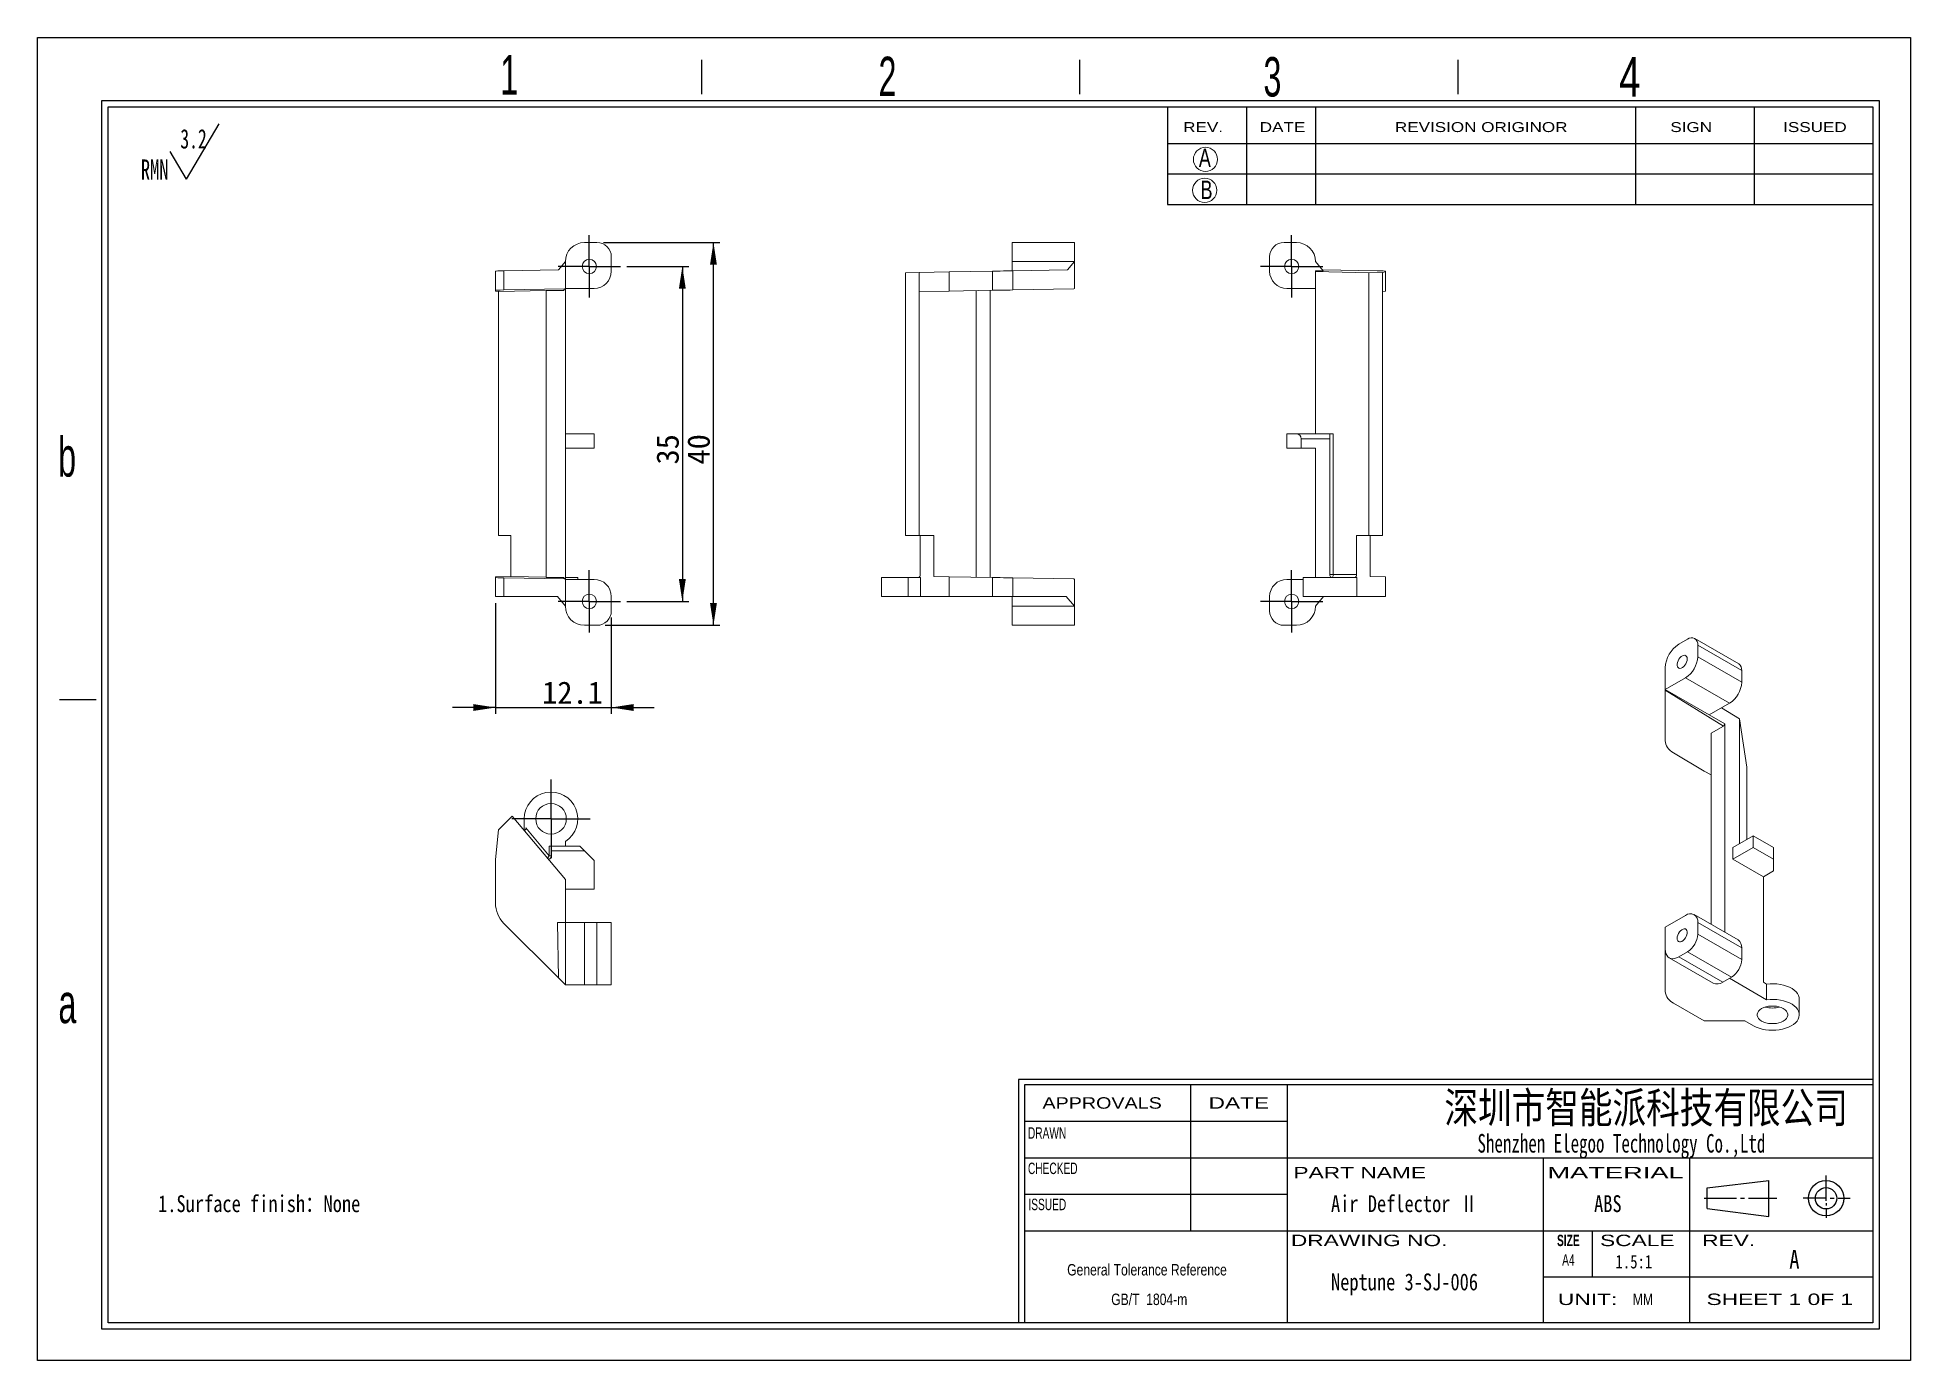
# Model space of a CAD drawing. Header units: millimetres. Extents: x 1 to 197, y 1 to 139.
import ezdxf

# ---------------------------------------------------------------- set-up
doc = ezdxf.new("R2010")
doc.units = ezdxf.units.MM
doc.header["$LTSCALE"] = 0.666667
doc.layers.add('SLD-0', color=179, linetype='Continuous')
doc.styles.add('SLDTEXTSTYLE0', font='SIMSUN.TTC', dxfattribs={"width": 0.67})
doc.styles.add('SLDTEXTSTYLE1', font='SIMSUN.TTC', dxfattribs={"width": 0.8})
doc.styles.add('SLDTEXTSTYLE10', font='ARIAL.TTF', dxfattribs={"width": 1.422})
doc.styles.add('SLDTEXTSTYLE11', font='ARIAL.TTF', dxfattribs={"width": 0.7584})
doc.styles.add('SLDTEXTSTYLE12', font='ARIAL.TTF', dxfattribs={"width": 1.2324})
doc.styles.add('SLDTEXTSTYLE13', font='ARIAL.TTF', dxfattribs={"width": 1.7064})
doc.styles.add('SLDTEXTSTYLE14', font='SIMKAI.TTF', dxfattribs={"width": 0.67})
doc.styles.add('SLDTEXTSTYLE15', font='SIMSUN.TTC')
doc.styles.add('SLDTEXTSTYLE2', font='SIMFANG.TTF', dxfattribs={"width": 0.8})
doc.styles.add('SLDTEXTSTYLE3', font='SIMSUN.TTC', dxfattribs={"width": 0.8})
doc.styles.add('SLDTEXTSTYLE4', font='SIMSUN.TTC', dxfattribs={"width": 0.8, "bigfont": 'bigfont'})
doc.styles.add('SLDTEXTSTYLE5', font='SIMSUN.TTC', dxfattribs={"width": 0.8, "bigfont": 'bigfont'})
doc.styles.add('SLDTEXTSTYLE6', font='ARIAL.TTF', dxfattribs={"width": 0.63516})
doc.styles.add('SLDTEXTSTYLE7', font='GOTHIC.TTF', dxfattribs={"width": 0.7304})
doc.styles.add('SLDTEXTSTYLE8', font='GOTHIC.TTF', dxfattribs={"width": 0.61171})
doc.styles.add('SLDTEXTSTYLE9', font='ARIALBD.TTF', dxfattribs={"width": 0.63516})
doc.dimstyles.new('SLDDIMSTYLE0', dxfattribs={"dimtxt": 2.333333, "dimasz": 2.333333, "dimexe": 0, "dimexo": 0.0625, "dimgap": 0.583333, "dimtad": 2, "dimrnd": 1e-09, "dimzin": 12, "dimdsep": 46, "dimtxsty": 'SLDTEXTSTYLE0', "dimsah": 1, "dimcen": 0.09, "dimadec": 0, "dimazin": 3, "dimtfac": 1, "dimtofl": 0, "dimtmove": 0, "dimatfit": 3, "dimfxl": 0, "dimfrac": 2, "dimtolj": 1, "dimtzin": 12, "dimarcsym": 0})
doc.dimstyles.new('SLDDIMSTYLE1', dxfattribs={"dimtxt": 2.333333, "dimasz": 2.333333, "dimexe": 0, "dimexo": 0.0625, "dimgap": 0.583333, "dimtad": 2, "dimrnd": 1e-09, "dimzin": 12, "dimdsep": 46, "dimtxsty": 'SLDTEXTSTYLE0', "dimsah": 1, "dimcen": 0.09, "dimadec": 0, "dimazin": 3, "dimtfac": 1, "dimtmove": 0, "dimatfit": 0, "dimfxl": 0, "dimfrac": 2, "dimtolj": 1, "dimtzin": 12, "dimarcsym": 0})

# ---------------------------------------------------------------- blocks, each defined once
blk = doc.blocks.new('SW_NOTE_0')
at = {"layer": 'SLD-0', "color": 0}
for q in [(8.18, 6.17), (3.07, 3.28)]:
    blk.add_line((4.77, 0.4), q, dxfattribs=at)
at = {"layer": 'SLD-0', "color": 0, "attachment_point": 1, "style": 'SLDTEXTSTYLE0'}
for s, insert, char_height in [('3.2', (4.12, 5.63), 2.021), ('RMN', (0, 2.46), 2.117)]:
    blk.add_mtext(s, dxfattribs=dict(at, insert=insert, char_height=char_height))
blk = doc.blocks.new('SW_NOTE_1')
at = {"layer": 'SLD-0', "color": 0, "char_height": 1.1951, "attachment_point": 2, "style": 'SLDTEXTSTYLE11'}
for s, insert in [('General Tolerance Reference ', (8.68, 1.54)), (' GB/T  1804-m', (8.74, -1.55))]:
    blk.add_mtext(s, dxfattribs=dict(at, insert=insert))
blk = doc.blocks.new('_D')
at = {"layer": 'SLD-0', "color": 5}
for p, q in [((62.63, 115.19), (69.1, 115.19)), ((68.43, 115.19), (68.43, 80.19)), ((62.63, 80.19), (69.1, 80.19))]:
    blk.add_line(p, q, dxfattribs=at)
for points in [[(68.43, 115.19), (68.07, 112.86), (68.79, 112.86)], [(68.43, 80.19), (68.79, 82.52), (68.07, 82.52)]]:
    blk.add_solid(points, dxfattribs=at)
at = {"layer": 'SLD-0', "color": 5, "insert": (65.72, 94.49), "char_height": 2.333, "attachment_point": 1, "rotation": 90, "style": 'SLDTEXTSTYLE15'}
blk.add_mtext('35', dxfattribs=at)
blk = doc.blocks.new('_D_1')
at = {"layer": 'SLD-0', "color": 5}
for p, q in [((60.18, 117.69), (72.34, 117.69)), ((71.68, 77.69), (71.68, 117.69)), ((60.38, 77.69), (72.34, 77.69))]:
    blk.add_line(p, q, dxfattribs=at)
for points in [[(71.68, 117.69), (71.32, 115.36), (72.04, 115.36)], [(71.68, 77.69), (72.04, 80.02), (71.32, 80.02)]]:
    blk.add_solid(points, dxfattribs=at)
at = {"layer": 'SLD-0', "color": 5, "insert": (68.96, 94.49), "char_height": 2.333, "attachment_point": 1, "rotation": 90, "style": 'SLDTEXTSTYLE15'}
blk.add_mtext('40', dxfattribs=at)
blk = doc.blocks.new('_D_2')
at = {"layer": 'SLD-0', "color": 5}
for p, q in [((48.91, 80.02), (48.91, 68.43)), ((61.01, 78.52), (61.01, 68.43)), ((48.91, 69.1), (44.42, 69.1)), ((48.91, 69.1), (61.01, 69.1)), ((61.01, 69.1), (65.5, 69.1))]:
    blk.add_line(p, q, dxfattribs=at)
for points in [[(48.91, 69.1), (46.58, 69.46), (46.58, 68.74)], [(61.01, 69.1), (63.34, 68.74), (63.34, 69.46)]]:
    blk.add_solid(points, dxfattribs=at)
at = {"layer": 'SLD-0', "color": 5, "insert": (53.78, 71.82), "char_height": 2.333, "attachment_point": 1, "style": 'SLDTEXTSTYLE15'}
blk.add_mtext('12.1', dxfattribs=at)
blk = doc.blocks.new('SW_CENTERMARKSYMBOL_0')
at = {"layer": 'SLD-0', "color": 0}
for p, q in [((0, 2.5), (0, 3.25)), ((0, 0), (0, 2.5)), ((-2.5, 0), (-3.25, 0)), ((0, 0), (-2.5, 0)), ((0, 0), (0, -2.5)), ((0, 0), (2.5, 0)), ((2.5, 0), (3.25, 0)), ((0, -2.5), (0, -3.25))]:
    blk.add_line(p, q, dxfattribs=at)
blk = doc.blocks.new('SW_CENTERMARKSYMBOL_1')
at = {"layer": 'SLD-0', "color": 0}
for p, q in [((0, 2.5), (0, 3.25)), ((0, 0), (0, 2.5)), ((-2.5, 0), (-3.25, 0)), ((0, 0), (-2.5, 0)), ((0, 0), (0, -2.5)), ((0, 0), (2.5, 0)), ((2.5, 0), (3.25, 0)), ((0, -2.5), (0, -3.25))]:
    blk.add_line(p, q, dxfattribs=at)
blk = doc.blocks.new('SW_CENTERMARKSYMBOL_2')
at = {"layer": 'SLD-0', "color": 0}
for p, q in [((0, 2.5), (0, 3.25)), ((0, 0), (0, 2.5)), ((-2.5, 0), (-3.25, 0)), ((0, 0), (-2.5, 0)), ((0, 0), (0, -2.5)), ((0, 0), (2.5, 0)), ((2.5, 0), (3.25, 0)), ((0, -2.5), (0, -3.25))]:
    blk.add_line(p, q, dxfattribs=at)
blk = doc.blocks.new('SW_CENTERMARKSYMBOL_3')
at = {"layer": 'SLD-0', "color": 0}
for p, q in [((0, 2.5), (0, 3.25)), ((0, 0), (0, 2.5)), ((-2.5, 0), (-3.25, 0)), ((0, 0), (-2.5, 0)), ((0, 0), (0, -2.5)), ((0, 0), (2.5, 0)), ((2.5, 0), (3.25, 0)), ((0, -2.5), (0, -3.25))]:
    blk.add_line(p, q, dxfattribs=at)
blk = doc.blocks.new('SW_CENTERMARKSYMBOL_4')
at = {"layer": 'SLD-0', "color": 0}
for p, q in [((0, 2.5), (0, 4.1)), ((0, 0), (0, 2.5)), ((-2.5, 0), (-4.1, 0)), ((0, 0), (-2.5, 0)), ((0, 0), (0, -2.5)), ((0, 0), (2.5, 0)), ((2.5, 0), (4.1, 0)), ((0, -2.5), (0, -4.1))]:
    blk.add_line(p, q, dxfattribs=at)
blk = doc.blocks.new('SW_CENTERMARKSYMBOL_5')
at = {"layer": 'SLD-0', "color": 0}
for p, q in [((0, 2.5), (0, 3.25)), ((0, 0), (0, 2.5)), ((-2.5, 0), (-3.25, 0)), ((0, 0), (-2.5, 0)), ((0, 0), (0, -2.5)), ((0, 0), (2.5, 0)), ((2.5, 0), (3.25, 0)), ((0, -2.5), (0, -3.25))]:
    blk.add_line(p, q, dxfattribs=at)
blk = doc.blocks.new('SW_CENTERMARKSYMBOL_6')
at = {"layer": 'SLD-0', "color": 0}
for p, q in [((0, 2.5), (0, 3.25)), ((0, 0), (0, 2.5)), ((-2.5, 0), (-3.25, 0)), ((0, 0), (-2.5, 0)), ((0, 0), (0, -2.5)), ((0, 0), (2.5, 0)), ((2.5, 0), (3.25, 0)), ((0, -2.5), (0, -3.25))]:
    blk.add_line(p, q, dxfattribs=at)

msp = doc.modelspace()

# ---------------------------------------------------------------- linework, layer by layer
at = {"color": 7, "linetype": 'Continuous', "lineweight": 15}
for p, q in [((58.21, 117.689), (59.51, 117.689)), ((109.384, 117.689), (102.884, 117.689)), ((102.884, 117.689), (102.884, 115.689)), ((109.384, 115.689), (109.384, 117.689)), ((131.285, 117.689), (132.585, 117.689)), ((55.489, 114.83), (56.21, 115.689)), ((56.21, 112.889), (56.21, 115.689)), ((61.01, 114.689), (61.01, 116.189)), ((109.384, 115.689), (102.884, 115.689)), ((102.884, 115.689), (102.884, 114.729)), ((108.663, 114.83), (109.384, 115.689)), ((109.384, 112.889), (109.384, 115.689)), ((129.785, 116.189), (129.785, 114.689)), ((134.585, 115.689), (135.39, 114.729)), ((48.91, 114.694), (48.91, 112.694)), ((55.489, 114.83), (49.789, 114.731)), ((49.789, 112.731), (49.789, 114.731)), ((93.172, 114.56), (91.752, 114.535)), ((91.752, 87.089), (91.752, 114.535)), ((96.305, 114.615), (93.172, 114.56)), ((93.172, 112.56), (93.172, 114.56)), ((100.841, 114.694), (96.305, 114.615)), ((96.305, 112.614), (96.305, 114.615)), ((100.841, 114.694), (100.841, 112.694)), ((108.663, 114.83), (102.962, 114.731)), ((102.962, 112.731), (102.962, 114.731)), ((134.585, 114.651), (134.585, 114.729)), ((135.39, 114.729), (134.585, 114.729)), ((140.149, 114.535), (134.585, 114.651)), ((134.585, 97.689), (134.585, 114.651)), ((135.305, 114.83), (141.006, 114.731)), ((141.569, 114.56), (140.149, 114.535)), ((140.149, 87.089), (140.149, 114.535)), ((141.885, 114.615), (141.569, 114.56)), ((141.569, 112.56), (141.569, 114.56)), ((141.885, 114.694), (141.885, 114.615)), ((141.885, 112.614), (141.885, 114.615)), ((48.91, 112.614), (48.91, 112.694)), ((48.91, 112.614), (49.226, 112.56)), ((54.21, 112.663), (49.226, 112.56)), ((49.226, 87.089), (49.226, 112.56)), ((56.163, 112.842), (49.789, 112.731)), ((54.21, 112.689), (56.01, 112.689)), ((54.21, 82.689), (54.21, 112.689)), ((56.01, 112.689), (56.163, 112.842)), ((56.163, 112.842), (56.21, 112.889)), ((56.21, 112.889), (59.21, 112.889)), ((56.21, 112.889), (56.21, 82.489)), ((96.305, 112.614), (93.172, 112.56)), ((93.172, 87.089), (93.172, 112.56)), ((96.305, 112.614), (100.841, 112.694)), ((99.111, 112.663), (99.111, 82.715)), ((100.584, 82.689), (100.584, 112.689)), ((109.336, 112.842), (102.962, 112.731)), ((109.336, 112.842), (109.384, 112.889)), ((131.585, 112.889), (134.585, 112.889)), ((141.885, 112.614), (141.569, 112.56)), ((141.569, 87.089), (141.569, 112.56)), ((59.21, 97.689), (56.21, 97.689)), ((59.21, 96.189), (56.21, 96.189)), ((59.21, 97.689), (59.21, 96.189)), ((131.585, 96.189), (131.585, 97.689)), ((131.585, 97.689), (132.585, 97.689)), ((133.085, 96.189), (131.585, 96.189)), ((132.585, 97.689), (136.085, 97.689)), ((133.085, 97.189), (133.085, 96.189)), ((136.085, 97.189), (133.085, 97.189)), ((133.085, 96.189), (134.585, 96.189)), ((134.585, 96.189), (134.585, 82.689)), ((136.085, 97.689), (136.085, 97.189)), ((136.085, 97.689), (136.438, 97.689)), ((136.085, 97.189), (136.085, 82.889)), ((136.438, 97.689), (136.438, 82.989)), ((50.512, 87.089), (49.226, 87.089)), ((50.512, 87.089), (50.512, 82.792)), ((93.172, 87.089), (91.752, 87.089)), ((94.704, 87.089), (93.172, 87.089)), ((93.284, 82.989), (93.284, 87.089)), ((94.704, 87.089), (94.704, 82.792)), ((140.149, 87.089), (138.864, 87.089)), ((138.864, 82.989), (138.864, 87.089)), ((141.569, 87.089), (140.149, 87.089)), ((140.283, 87.089), (140.283, 82.792)), ((50.512, 82.792), (48.91, 82.764)), ((48.91, 82.764), (48.91, 82.685)), ((48.91, 82.685), (48.91, 80.689)), ((49.789, 80.689), (49.789, 82.648)), ((49.789, 82.648), (56.163, 82.536)), ((54.21, 82.715), (50.512, 82.792)), ((54.21, 82.689), (56.01, 82.689)), ((56.163, 82.536), (56.01, 82.689)), ((56.21, 82.489), (56.163, 82.536)), ((56.21, 82.689), (57.51, 82.689)), ((56.21, 79.689), (56.21, 82.489)), ((59.21, 82.489), (56.21, 82.489)), ((57.51, 82.489), (57.51, 82.689)), ((89.238, 82.689), (89.238, 80.689)), ((89.238, 82.689), (92.038, 82.689)), ((92.038, 82.689), (92.038, 80.689)), ((93.305, 82.689), (92.038, 82.689)), ((93.097, 82.691), (93.097, 82.689)), ((93.305, 82.689), (93.305, 80.689)), ((94.704, 82.792), (96.305, 82.764)), ((96.305, 80.689), (96.305, 82.764)), ((96.305, 82.764), (100.841, 82.685)), ((100.841, 82.685), (100.841, 80.689)), ((102.962, 80.689), (102.962, 82.648)), ((102.962, 82.648), (109.336, 82.536)), ((109.384, 82.489), (109.336, 82.536)), ((109.384, 79.689), (109.384, 82.489)), ((133.285, 82.489), (131.585, 82.489)), ((133.285, 82.689), (133.285, 80.689)), ((133.285, 82.689), (138.885, 82.689)), ((136.438, 82.989), (136.085, 82.989)), ((138.864, 82.989), (136.438, 82.989)), ((138.885, 82.689), (138.885, 80.689)), ((140.283, 82.792), (141.885, 82.764)), ((141.885, 80.689), (141.885, 82.764)), ((48.91, 80.689), (49.789, 80.689)), ((49.789, 80.689), (55.371, 80.689)), ((56.21, 79.689), (55.371, 80.689)), ((61.01, 79.189), (61.01, 80.689)), ((89.238, 80.689), (92.038, 80.689)), ((92.038, 80.689), (93.305, 80.689)), ((93.305, 80.689), (96.305, 80.689)), ((96.305, 80.689), (100.841, 80.689)), ((100.841, 80.689), (102.962, 80.689)), ((102.884, 80.689), (102.884, 79.689)), ((102.962, 80.689), (108.544, 80.689)), ((109.384, 79.689), (108.544, 80.689)), ((129.785, 80.689), (129.785, 79.189)), ((133.285, 80.689), (138.885, 80.689)), ((135.424, 80.689), (134.585, 79.689)), ((138.885, 80.689), (141.885, 80.689)), ((102.884, 79.689), (109.384, 79.689)), ((102.884, 79.689), (102.884, 77.689)), ((109.384, 77.689), (109.384, 79.689)), ((58.21, 77.689), (59.51, 77.689)), ((102.884, 77.689), (109.384, 77.689)), ((132.585, 77.689), (131.285, 77.689)), ((178.788, 73.661), (174.192, 76.314)), ((172.523, 75.709), (173.442, 76.24)), ((174.503, 74.403), (174.503, 75.628)), ((179.099, 72.974), (174.503, 75.628)), ((179.099, 71.749), (174.503, 74.403)), ((171.109, 70.974), (171.109, 73.26)), ((179.099, 72.974), (179.099, 71.749)), ((171.109, 70.974), (173.23, 72.198)), ((175.705, 68.32), (171.109, 70.974)), ((171.109, 70.897), (171.109, 70.974)), ((171.109, 70.897), (171.109, 65.602)), ((177.19, 67.137), (171.109, 70.897)), ((177.826, 69.545), (173.23, 72.198)), ((177.826, 69.545), (175.705, 68.32)), ((178.887, 67.922), (176.984, 69.059)), ((175.705, 68.32), (177.331, 67.381)), ((175.917, 66.402), (177.19, 67.137)), ((177.331, 67.381), (177.19, 67.137)), ((177.331, 67.381), (177.331, 45.616)), ((178.887, 54.888), (178.887, 67.922)), ((179.642, 62.849), (178.887, 67.922)), ((175.917, 46.433), (175.917, 66.402)), ((175.195, 62.431), (171.988, 64.347)), ((179.642, 55.324), (179.642, 62.849)), ((175.195, 62.431), (175.917, 62.077)), ((49.226, 56.335), (50.646, 57.754)), ((50.646, 57.754), (56.21, 51.123)), ((51.91, 56.247), (51.91, 57.469)), ((48.91, 53.201), (49.226, 56.335)), ((54.51, 53.616), (52.078, 56.514)), ((56.21, 54.623), (56.21, 55.104)), ((180.301, 55.705), (178.18, 54.48)), ((180.301, 55.705), (180.301, 54.48)), ((182.423, 54.48), (180.301, 55.705)), ((48.91, 48.666), (48.91, 53.201)), ((54.51, 53.616), (54.51, 54.623)), ((54.51, 54.623), (54.71, 54.623)), ((54.51, 53.616), (54.71, 53.616)), ((54.71, 54.623), (57.71, 54.623)), ((54.71, 54.123), (54.71, 54.623)), ((54.71, 54.123), (54.71, 53.46)), ((58.21, 54.123), (54.71, 54.123)), ((59.21, 53.123), (58.21, 54.123)), ((59.21, 53.123), (59.21, 50.123)), ((178.18, 54.48), (178.18, 53.255)), ((180.301, 54.48), (178.18, 53.255)), ((178.18, 53.255), (181.362, 51.418)), ((180.301, 54.48), (182.423, 53.255)), ((182.423, 53.255), (182.423, 54.48)), ((182.423, 52.031), (182.423, 53.255)), ((56.21, 51.123), (56.21, 46.623)), ((182.423, 52.031), (181.362, 51.418)), ((181.362, 51.418), (181.362, 40.395)), ((59.21, 50.123), (56.21, 50.123)), ((173.23, 47.375), (171.109, 46.151)), ((178.726, 44.811), (174.13, 47.465)), ((55.489, 40.844), (49.789, 46.544)), ((55.405, 46.623), (55.489, 40.844)), ((56.21, 46.623), (55.405, 46.623)), ((58.21, 46.623), (56.21, 46.623)), ((56.21, 40.123), (56.21, 46.623)), ((58.21, 40.123), (58.21, 46.623)), ((59.51, 46.623), (58.21, 46.623)), ((59.51, 40.123), (59.51, 46.623)), ((59.51, 46.623), (61.01, 46.623)), ((61.01, 46.623), (61.01, 40.123)), ((171.109, 43.865), (171.109, 46.151)), ((174.503, 45.416), (174.503, 46.64)), ((179.099, 43.987), (174.503, 46.64)), ((174.503, 45.416), (179.099, 42.762)), ((171.109, 39.439), (171.109, 43.865)), ((172.523, 43.048), (173.442, 43.578)), ((178.039, 40.925), (173.442, 43.578)), ((179.099, 43.987), (179.099, 42.762)), ((171.523, 42.949), (176.119, 40.295)), ((177.119, 40.395), (172.523, 43.048)), ((55.489, 40.844), (56.21, 40.123)), ((56.21, 40.123), (58.21, 40.123)), ((58.21, 40.123), (59.51, 40.123)), ((61.01, 40.123), (59.51, 40.123)), ((177.119, 40.395), (178.039, 40.925)), ((177.827, 40.803), (181.702, 38.566)), ((181.362, 40.395), (181.702, 40.199)), ((181.702, 40.199), (181.702, 38.566)), ((175.195, 36.363), (171.988, 38.214)), ((185.114, 36.988), (185.114, 38.621)), ((179.437, 36.363), (175.195, 36.363)), ((180.334, 35.845), (179.437, 36.363))]:
    msp.add_line(p, q, dxfattribs=at)
at = {"color": 7, "linetype": 'Continuous', "lineweight": 15, "flags": 128}
for points in [[(102.962, 114.731), (102.667, 114.726), (102.341, 114.72), (101.989, 114.714), (101.617, 114.707), (101.232, 114.701), (100.841, 114.694)], [(100.841, 112.694), (101.232, 112.701), (101.617, 112.707), (101.989, 112.714), (102.341, 112.72), (102.667, 112.726), (102.962, 112.731)], [(102.962, 82.648), (102.667, 82.653), (102.341, 82.659), (101.989, 82.665), (101.617, 82.671), (101.232, 82.678), (100.841, 82.685)], [(173.407, 74.178), (173.39, 74.016), (173.341, 73.845), (173.263, 73.676), (173.161, 73.519), (173.041, 73.384), (172.91, 73.28), (172.777, 73.213), (172.651, 73.188), (172.539, 73.205), (172.448, 73.265), (172.384, 73.362), (172.35, 73.492), (172.35, 73.645), (172.384, 73.813), (172.448, 73.984), (172.539, 74.149), (172.651, 74.296), (172.777, 74.416), (172.91, 74.503), (173.041, 74.549), (173.161, 74.553), (173.263, 74.515), (173.341, 74.436), (173.39, 74.321), (173.407, 74.178)], [(52.118, 56.409), (52.081, 56.372), (52.045, 56.336), (52.013, 56.304), (51.985, 56.276), (51.962, 56.253), (51.945, 56.236), (51.935, 56.226), (51.931, 56.222)], [(54.357, 53.331), (54.36, 53.337), (54.369, 53.353), (54.383, 53.379), (54.402, 53.415), (54.425, 53.458), (54.451, 53.507), (54.48, 53.56), (54.51, 53.616)], [(57.71, 54.623), (57.72, 54.613), (57.748, 54.585), (57.794, 54.539), (57.857, 54.476), (57.932, 54.401), (58.019, 54.314), (58.113, 54.22), (58.21, 54.123)], [(172.346, 44.987), (172.363, 44.844), (172.412, 44.73), (172.49, 44.651), (172.592, 44.612), (172.713, 44.616), (172.843, 44.663), (172.976, 44.749), (173.102, 44.87), (173.215, 45.017), (173.306, 45.181), (173.37, 45.352), (173.403, 45.52), (173.403, 45.674), (173.37, 45.803), (173.306, 45.901), (173.215, 45.96), (173.102, 45.978), (172.976, 45.952), (172.843, 45.885), (172.713, 45.781), (172.592, 45.646), (172.49, 45.489), (172.412, 45.32), (172.363, 45.149), (172.346, 44.987)], [(172.523, 43.048), (172.302, 42.94), (172.086, 42.875), (171.881, 42.855), (171.692, 42.88), (171.523, 42.949), (171.379, 43.061), (171.263, 43.212), (171.178, 43.4), (171.126, 43.619), (171.109, 43.865)], [(181.702, 40.199), (182.061, 40.231), (182.423, 40.236), (182.784, 40.215), (183.137, 40.166), (183.476, 40.092), (183.795, 39.993), (184.09, 39.871), (184.355, 39.728), (184.585, 39.566), (184.778, 39.389), (184.929, 39.199), (185.036, 38.999), (185.098, 38.792), (185.114, 38.621)], [(181.702, 38.566), (182.061, 38.598), (182.423, 38.603), (182.784, 38.582), (183.137, 38.533), (183.476, 38.459), (183.795, 38.36), (184.09, 38.238), (184.355, 38.095), (184.585, 37.933), (184.778, 37.756), (184.929, 37.566), (185.036, 37.366), (185.098, 37.159), (185.113, 36.95), (185.081, 36.742), (185.002, 36.537), (184.879, 36.34), (184.712, 36.154), (184.506, 35.982), (184.262, 35.827), (183.986, 35.692), (183.682, 35.578), (183.355, 35.488), (183.01, 35.422), (182.654, 35.384), (182.292, 35.372), (181.93, 35.387), (181.575, 35.429), (181.232, 35.497), (180.907, 35.59), (180.606, 35.707), (180.334, 35.845)], [(181.182, 37.641), (181.396, 37.745), (181.637, 37.825), (181.899, 37.88), (182.174, 37.908), (182.453, 37.908), (182.728, 37.88), (182.99, 37.825), (183.231, 37.745), (183.445, 37.641), (183.624, 37.518), (183.764, 37.378), (183.859, 37.227), (183.907, 37.069), (183.907, 36.908), (183.859, 36.749), (183.764, 36.598), (183.624, 36.458), (183.445, 36.335), (183.231, 36.231), (182.99, 36.151), (182.728, 36.096), (182.453, 36.068), (182.174, 36.068), (181.899, 36.096), (181.637, 36.151), (181.396, 36.231), (181.182, 36.335), (181.003, 36.458), (180.863, 36.598), (180.768, 36.749), (180.72, 36.908), (180.72, 37.069), (180.768, 37.227), (180.863, 37.378), (181.003, 37.518), (181.182, 37.641)]]:
    msp.add_lwpolyline(points, dxfattribs=at)
at = {"color": 7, "linetype": 'Continuous', "lineweight": 15}
for centre, radius in [((58.71, 115.189), 0.75), ((132.085, 115.189), 0.75), ((58.71, 80.189), 0.75), ((132.085, 80.189), 0.75), ((54.71, 57.469), 1.6)]:
    msp.add_circle(centre, radius, dxfattribs=at)
for centre, radius, start, end in [((58.21, 115.689), 2, 90, 180), ((59.51, 116.189), 1.5, 0, 90), ((131.285, 116.189), 1.5, 90, 180), ((132.585, 115.689), 2, 0, 90), ((59.21, 114.689), 1.8, 270, 0), ((131.585, 114.689), 1.8, 180, 270), ((132.585, 97.189), 0.5, 0, 90), ((59.21, 80.689), 1.8, 0, 90), ((131.585, 80.689), 1.8, 90, 180), ((136.285, 82.889), 0.2, 180, 270), ((58.21, 79.689), 2, 180, 270), ((59.51, 79.189), 1.5, 270, 0), ((131.285, 79.189), 1.5, 180, 270), ((132.585, 79.689), 2, 270, 0), ((173.856, 75.733), 0.655, 350.78596, 129.20329), ((174.157, 73.133), 3.051, 122.38686, 177.61314), ((171.751, 74.522), 2.754, 302.4764, 357.5236), ((178.364, 73.055), 0.739, 353.70115, 54.98667), ((176.347, 71.868), 2.754, 302.4763, 357.5237), ((54.71, 57.469), 2.8, 302.39237, 180), ((54.51, 53.46), 0.2, 220, 0), ((51.91, 48.666), 3, 180, 225), ((173.723, 46.76), 0.789, 351.31468, 128.67457), ((172.2, 45.52), 2.305, 302.60548, 357.39452), ((178.199, 44.076), 0.904, 354.33758, 54.35024), ((176.796, 42.867), 2.305, 302.60548, 357.39452), ((172.61, 39.588), 1.509, 185.6948, 245.62534), ((176.532, 41.23), 1.021, 246.18531, 305.12515), ((182.314, 40.321), 2.626, 253.44997, 286.55003)]:
    msp.add_arc(centre, radius, start, end, dxfattribs=at)
for centre, major_axis, ratio, start_param, end_param in [((51.91, 114.694), (3, 0), 0.0174551, 2.3561945, 3.1415927), ((138.885, 114.694), (3, 0), 0.0174551, 0, 0.7853982), ((51.91, 112.694), (3, 0), 0.0174551, 2.3561945, 3.1415927), ((51.91, 82.685), (3, 0), 0.0174551, 3.1415927, 3.9269908), ((93.071, 82.989), (0, 0.3), 0.7098078, 3.2634366, 4.712389), ((136.285, 82.989), (0, 0.3), 0.5106963, 3.1415927, 4.712389), ((138.651, 82.989), (0, 0.3), 0.7098078, 3.2634366, 4.712389), ((174.109, 65.572), (3, -0.046), 0.5872749, 3.1506278, 3.936026)]:
    msp.add_ellipse(centre, major_axis=major_axis, ratio=ratio, start_param=start_param, end_param=end_param, dxfattribs=at)
msp.add_open_spline([(52.078, 56.514), (52.091, 56.479), (52.104, 56.444), (52.118, 56.409)], degree=3, dxfattribs=at)
at = {"layer": 'SLD-0'}
for p, q in [((1.06, 139.116), (196.738, 139.116)), ((1.06, 0.863), (1.06, 139.116)), ((196.738, 139.116), (196.738, 0.863)), ((8.45, 4.813), (8.45, 131.874)), ((8.45, 131.874), (192.788, 131.874)), ((168.012, 131.874), (168.012, 121.676)), ((180.4, 131.874), (180.4, 121.676)), ((192.788, 131.874), (192.788, 4.813)), ((192.788, 4.813), (8.45, 4.813)), ((196.738, 0.863), (1.06, 0.863))]:
    msp.add_line(p, q, dxfattribs=at)
at = {"layer": 'SLD-0', "color": 6, "linetype": 'Continuous'}
for p, q in [((70.467, 133.191), (70.467, 136.78)), ((109.968, 133.191), (109.968, 136.78)), ((149.469, 133.191), (149.469, 136.78)), ((7.792, 4.154), (7.792, 132.532)), ((7.792, 132.532), (193.446, 132.532)), ((193.446, 132.532), (193.446, 4.154)), ((7.203, 69.902), (3.379, 69.902)), ((193.446, 4.154), (7.792, 4.154))]:
    msp.add_line(p, q, dxfattribs=at)
at = {"layer": 'SLD-0', "color": 179, "linetype": 'Continuous'}
for p, q in [((119.106, 131.874), (119.106, 121.676)), ((127.367, 131.874), (127.367, 121.676)), ((134.591, 131.874), (134.591, 121.676)), ((119.106, 128.05), (192.788, 128.05)), ((119.106, 124.863), (192.788, 124.863)), ((119.106, 121.676), (192.788, 121.676)), ((192.788, 30.22), (103.553, 30.22)), ((103.553, 30.22), (103.553, 4.813)), ((192.788, 29.671), (104.191, 29.671)), ((104.191, 29.671), (104.191, 4.813)), ((121.521, 29.671), (121.521, 14.373)), ((131.598, 29.671), (131.598, 4.813)), ((131.598, 25.846), (104.191, 25.846)), ((192.788, 22.022), (104.191, 22.022)), ((158.369, 22.022), (158.369, 4.813)), ((173.666, 4.813), (173.666, 22.022)), ((175.503, 18.903), (181.925, 19.692)), ((181.925, 15.897), (181.925, 19.692)), ((187.913, 17.566), (187.913, 20.211)), ((131.598, 18.198), (104.191, 18.198)), ((175.19, 17.822), (178.553, 17.822)), ((175.503, 16.738), (175.503, 18.903)), ((178.974, 17.822), (179.394, 17.822)), ((179.815, 17.822), (182.757, 17.822)), ((187.913, 17.822), (185.512, 17.822)), ((188.333, 17.822), (188.754, 17.822)), ((189.174, 17.822), (190.435, 17.822)), ((175.503, 16.738), (181.925, 15.897)), ((187.913, 17.311), (187.913, 17.055)), ((187.913, 16.8), (187.913, 15.778)), ((192.788, 14.373), (104.191, 14.373)), ((163.468, 14.373), (163.468, 9.593)), ((158.369, 9.593), (192.788, 9.593))]:
    msp.add_line(p, q, dxfattribs=at)
at = {"layer": 'SLD-0', "lineweight": 0}
for centre in [(123.081, 126.376), (123, 123.143)]:
    msp.add_circle(centre, 1.263, dxfattribs=at)
at = {"layer": 'SLD-0', "color": 179, "linetype": 'Continuous'}
for radius in [1.848, 1.113]:
    msp.add_circle((187.913, 17.822), radius, dxfattribs=at)

# ---------------------------------------------------------------- block references
at = {"layer": 'SLD-0'}
msp.add_blockref('SW_NOTE_0', (11.863, 123.905), dxfattribs=at)
at = {"layer": 'SLD-0', "color": 1}
for name, p in [('SW_CENTERMARKSYMBOL_1', (58.71, 115.189)), ('SW_CENTERMARKSYMBOL_6', (132.085, 115.189)), ('SW_CENTERMARKSYMBOL_0', (58.71, 80.189)), ('SW_CENTERMARKSYMBOL_5', (132.085, 80.189)), ('SW_CENTERMARKSYMBOL_4', (54.71, 57.469))]:
    msp.add_blockref(name, p, dxfattribs=at)
at = {"layer": 'SLD-0', "color": 6}
for name, p in [('SW_CENTERMARKSYMBOL_3', (58.71, 115.189)), ('SW_CENTERMARKSYMBOL_2', (58.71, 80.189))]:
    msp.add_blockref(name, p, dxfattribs=at)
at = {"layer": 'SLD-0', "color": 179}
msp.add_blockref('SW_NOTE_1', (108.292, 9.407), dxfattribs=at)

# ---------------------------------------------------------------- texts
at = {"layer": 'SLD-0'}
for s, insert, char_height, attachment_point, style in [('1', (49.407, 137.266), 4.115, 1, 'SLDTEXTSTYLE8'), ('2', (88.925, 137.103), 4.115, 1, 'SLDTEXTSTYLE8'), ('3', (129.138, 137.062), 4.115, 1, 'SLDTEXTSTYLE8'), ('4', (166.294, 137.058), 4.115, 1, 'SLDTEXTSTYLE7'), ('A', (122.385, 127.501), 1.936, 1, 'SLDTEXTSTYLE7'), ('B', (122.555, 124.158), 1.936, 1, 'SLDTEXTSTYLE7'), ('b', (3.223, 97.346), 4.115, 1, 'SLDTEXTSTYLE8'), ('a', (3.253, 40.234), 4.115, 1, 'SLDTEXTSTYLE8'), ('\\M+1905B圳\\M+18E73\\M+19271\\M+1945C\\M+19468\\M+189C8\\M+18B5A\\M+1974C\\M+18CC0\\M+18CF6\\M+18E69', (169.117, 28.892), 3.21872, 2, 'SLDTEXTSTYLE4'), ('Air Deflector \\M+18755', (143.876, 18.137), 1.76389, 2, 'SLDTEXTSTYLE4'), ('ABS', (165.118, 18.137), 1.7639, 2, 'SLDTEXTSTYLE3'), ('A', (184.076, 12.42), 1.94, 1, 'SLDTEXTSTYLE1'), ('Neptune 3-SJ-006', (143.875, 9.962), 1.76389, 2, 'SLDTEXTSTYLE3')]:
    msp.add_mtext(s, dxfattribs=dict(at, insert=insert, char_height=char_height, attachment_point=attachment_point, style=style))
at = {"layer": 'SLD-0', "color": 179}
for s, insert, char_height, attachment_point, style in [('REV.', (120.753, 130.267), 1.0358, 1, 'SLDTEXTSTYLE12'), ('DATE', (128.751, 130.267), 1.0358, 1, 'SLDTEXTSTYLE12'), ('REVISION ORIGINOR', (142.872, 130.267), 1.03576, 1, 'SLDTEXTSTYLE12'), ('SIGN', (171.644, 130.267), 1.0358, 1, 'SLDTEXTSTYLE12'), ('ISSUED', (183.432, 130.267), 1.0358, 1, 'SLDTEXTSTYLE12'), ('APPROVALS', (112.284, 28.375), 1.1951, 2, 'SLDTEXTSTYLE12'), ('DATE', (126.566, 28.375), 1.1951, 2, 'SLDTEXTSTYLE10'), ('DRAWN', (106.536, 25.235), 1.1951, 2, 'SLDTEXTSTYLE6'), ('Shenzhen Elegoo Technology Co.,Ltd', (166.532, 24.533), 1.94028, 2, 'SLDTEXTSTYLE14'), ('CHECKED', (107.13, 21.543), 1.1951, 2, 'SLDTEXTSTYLE6'), ('PART NAME', (139.196, 21.097), 1.1951, 2, 'SLDTEXTSTYLE10'), ('MATERIAL', (165.92, 21.097), 1.1951, 2, 'SLDTEXTSTYLE13'), ('ISSUED', (106.558, 17.77), 1.1951, 2, 'SLDTEXTSTYLE6'), ('DRAWING NO.', (140.179, 14.014), 1.1951, 2, 'SLDTEXTSTYLE10'), ('SIZE', (160.986, 14.014), 1.1951, 2, 'SLDTEXTSTYLE9'), ('SCALE', (168.193, 14.014), 1.1951, 2, 'SLDTEXTSTYLE10'), ('REV.', (177.74, 14.014), 1.1951, 2, 'SLDTEXTSTYLE10'), ('A4', (160.993, 11.969), 1.1951, 2, 'SLDTEXTSTYLE6'), ('1.5:1', (167.836, 11.903), 1.4111, 2, 'SLDTEXTSTYLE2'), ('UNIT:', (162.999, 7.86), 1.1951, 2, 'SLDTEXTSTYLE10'), ('MM', (168.774, 7.86), 1.1951, 2, 'SLDTEXTSTYLE11'), ('SHEET 1 0F 1', (183.08, 7.86), 1.1951, 2, 'SLDTEXTSTYLE10')]:
    msp.add_mtext(s, dxfattribs=dict(at, insert=insert, char_height=char_height, attachment_point=attachment_point, style=style))
at = {"layer": 'SLD-0', "color": 5, "insert": (13.663, 18.137), "char_height": 1.76389, "attachment_point": 1, "style": 'SLDTEXTSTYLE5'}
msp.add_mtext('1.Surface finish\\M+18146None', dxfattribs=at)

# ---------------------------------------------------------------- dimensions: what is measured, and where the dimension line sits
at = {"layer": 'SLD-0', "color": 5}
for base, p1, p2, picture, middle in [((71.677, 117.689), (59.71, 77.689), (59.51, 117.689), '_D_1', (71.677, 95.394)), ((68.433, 80.189), (61.96, 115.189), (61.96, 80.189), '_D', (68.433, 95.394))]:
    dim = msp.add_linear_dim(base=base, p1=p1, p2=p2, angle=90, dimstyle='SLDDIMSTYLE0', dxfattribs=at)
    dim.commit()
    dim.dimension.update_dxf_attribs({"geometry": picture, "text_midpoint": middle, "dimtype": 160})
dim = msp.add_linear_dim(base=(61.01, 69.1), p1=(48.91, 80.689), p2=(61.01, 79.189), dimstyle='SLDDIMSTYLE1', dxfattribs=at)
dim.commit()
dim.dimension.update_dxf_attribs({"geometry": '_D_2', "text_midpoint": (55.595, 69.1), "dimtype": 160})

doc.saveas('drawing.dxf')
